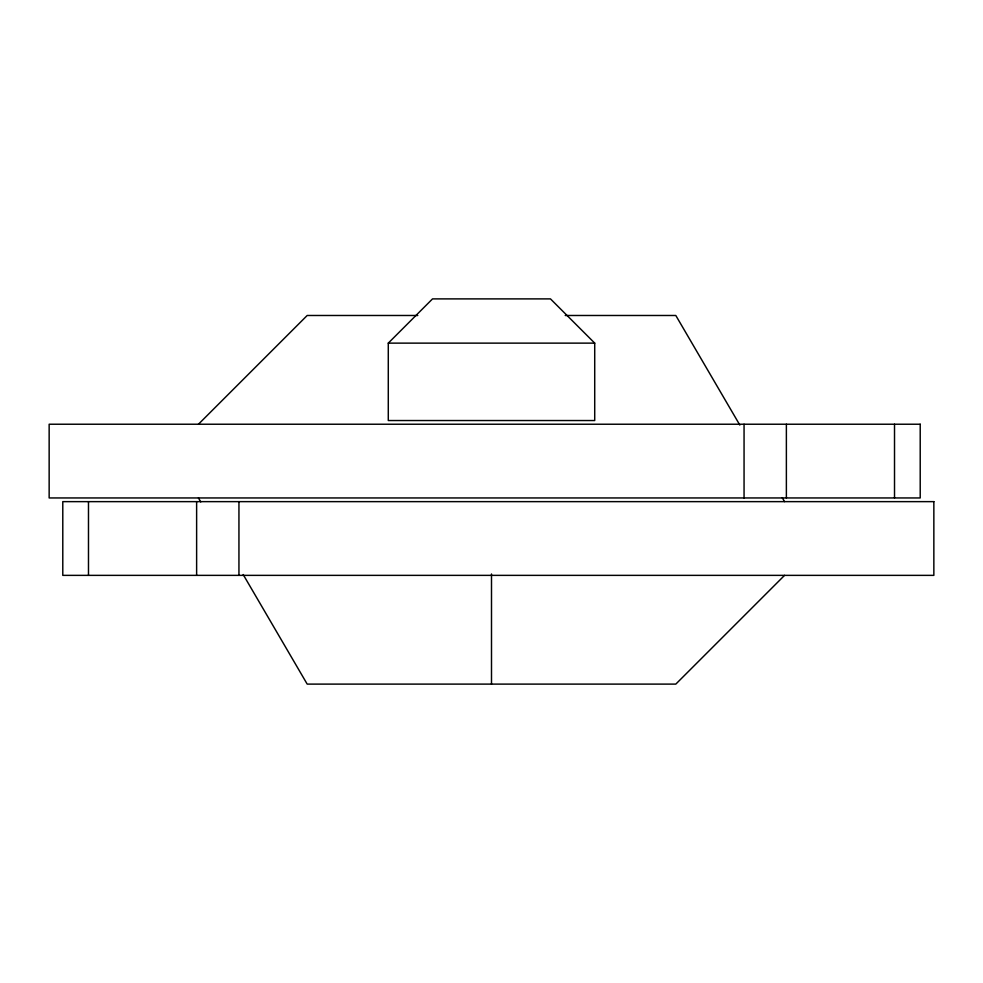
<?xml version="1.0" encoding="UTF-8"?>
<svg xmlns="http://www.w3.org/2000/svg" width="983" height="983" viewBox="0 0 983 983"><rect width="100%" height="100%" fill="white"/><g stroke="black" fill="none" stroke-linecap="round" stroke-linejoin="round"><path stroke-width="1.47" d="M198.443 424.226L307.188 315.482L417.775 315.482M388.285 343.128L432.52 298.893L550.48 298.893L594.715 343.128L594.715 420.54L388.285 420.54L388.285 343.128L594.715 343.128M784.557 575.362L675.812 684.107L307.188 684.107L243.17 574.527M565.225 315.482L675.812 315.482L739.83 425.061M782.247 497.681L784.557 501.637M198.443 497.951L200.753 501.908M894.518 424.226L894.518 497.951M786.375 424.226L786.375 497.951M744.057 424.226L744.057 497.951M491.5 573.974L491.5 684.107M238.943 501.637L238.943 575.362M196.625 501.637L196.625 575.362M88.482 501.637L88.482 575.362M920.211 424.226L49.15 424.226L49.15 497.951L920.211 497.951L920.211 424.226M933.85 501.637L62.789 501.637L62.789 575.362L933.85 575.362L933.85 501.637"/></g></svg>
